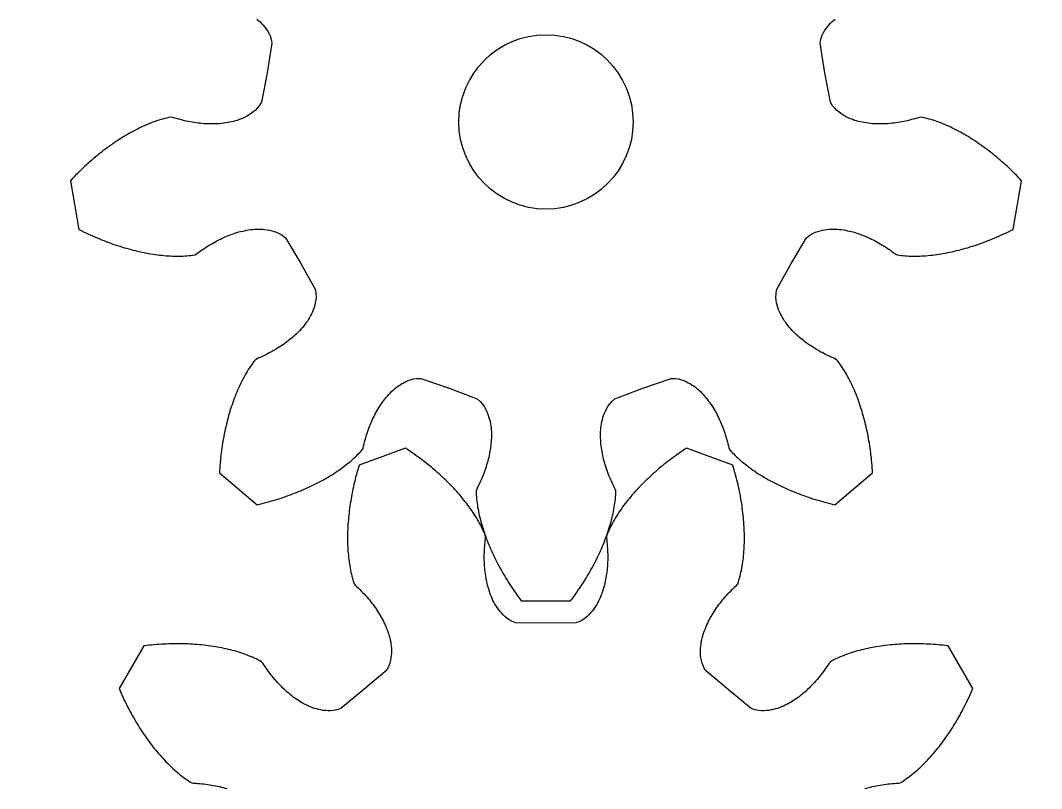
# Model space of a CAD drawing. Header units: metres. Extents: x -17.8 to 17.8, y -17.8 to 17.8.
# Drawn here: x -6.03 to 5.69, y 1.35 to 10.16 of the extents above; entities that cross this region are included whole.
import ezdxf

# ---------------------------------------------------------------- set-up
doc = ezdxf.new("R2010")
doc.units = ezdxf.units.M

msp = doc.modelspace()

# ---------------------------------------------------------------- linework, layer by layer
for points in [[(-3.317, 10.179), (-3.299, 10.163), (-3.28, 10.147), (-3.263, 10.129), (-3.245, 10.11), (-3.229, 10.089), (-3.212, 10.067), (-3.197, 10.043), (-3.181, 10.017), (-3.167, 9.987), (-3.155, 9.951), (-3.145, 9.904), (-3.201, 9.564), (-3.201, 9.564), (-3.265, 9.226), (-3.29, 9.186), (-3.314, 9.156), (-3.337, 9.132), (-3.361, 9.114), (-3.384, 9.096), (-3.407, 9.081), (-3.429, 9.067), (-3.452, 9.055), (-3.475, 9.044), (-3.497, 9.036), (-3.52, 9.026), (-3.542, 9.018), (-3.565, 9.011), (-3.587, 9.006), (-3.61, 9), (-3.632, 8.996), (-3.655, 8.992), (-3.677, 8.988), (-3.7, 8.985), (-3.722, 8.983), (-3.745, 8.98), (-3.767, 8.979), (-3.79, 8.978), (-3.812, 8.977), (-3.835, 8.977), (-3.857, 8.977), (-3.88, 8.978), (-3.902, 8.979), (-3.925, 8.98), (-3.947, 8.982), (-3.97, 8.985), (-3.992, 8.987), (-4.015, 8.99), (-4.037, 8.993), (-4.06, 8.997), (-4.082, 9.001), (-4.105, 9.005), (-4.127, 9.01), (-4.15, 9.014), (-4.172, 9.02), (-4.195, 9.026), (-4.217, 9.031), (-4.24, 9.038), (-4.262, 9.044), (-4.285, 9.051), (-4.307, 9.054), (-4.33, 9.05), (-4.352, 9.045), (-4.375, 9.039), (-4.397, 9.033), (-4.42, 9.027), (-4.442, 9.02), (-4.465, 9.012), (-4.487, 9.004), (-4.51, 8.996), (-4.532, 8.988), (-4.555, 8.979), (-4.577, 8.97), (-4.6, 8.96), (-4.622, 8.95), (-4.645, 8.94), (-4.667, 8.929), (-4.689, 8.918), (-4.712, 8.906), (-4.734, 8.895), (-4.756, 8.883), (-4.778, 8.871), (-4.8, 8.858), (-4.823, 8.845), (-4.845, 8.832), (-4.867, 8.818), (-4.889, 8.804), (-4.911, 8.79), (-4.932, 8.776), (-4.954, 8.761), (-4.976, 8.746), (-4.998, 8.731), (-5.019, 8.715), (-5.041, 8.699), (-5.063, 8.683), (-5.084, 8.667), (-5.106, 8.65), (-5.127, 8.633), (-5.148, 8.616), (-5.169, 8.598), (-5.191, 8.581), (-5.212, 8.562), (-5.233, 8.544), (-5.254, 8.526), (-5.274, 8.507), (-5.295, 8.488), (-5.316, 8.468), (-5.337, 8.448), (-5.357, 8.429), (-5.378, 8.408), (-5.398, 8.388), (-5.418, 8.367), (-5.438, 8.346), (-5.458, 8.325), (-5.36, 7.767), (-5.334, 7.754), (-5.308, 7.741), (-5.282, 7.729), (-5.256, 7.717), (-5.229, 7.705), (-5.203, 7.693), (-5.177, 7.682), (-5.151, 7.67), (-5.125, 7.66), (-5.099, 7.649), (-5.073, 7.639), (-5.047, 7.629), (-5.021, 7.619), (-4.995, 7.609), (-4.969, 7.6), (-4.943, 7.591), (-4.917, 7.583), (-4.891, 7.574), (-4.866, 7.566), (-4.84, 7.558), (-4.814, 7.551), (-4.788, 7.544), (-4.763, 7.537), (-4.737, 7.53), (-4.712, 7.524), (-4.686, 7.518), (-4.661, 7.512), (-4.635, 7.506), (-4.61, 7.501), (-4.585, 7.496), (-4.56, 7.492), (-4.534, 7.487), (-4.509, 7.483), (-4.484, 7.48), (-4.459, 7.476), (-4.435, 7.473), (-4.41, 7.471), (-4.385, 7.468), (-4.361, 7.466), (-4.336, 7.464), (-4.312, 7.463), (-4.287, 7.462), (-4.263, 7.461), (-4.239, 7.461), (-4.215, 7.461), (-4.192, 7.461), (-4.168, 7.462), (-4.144, 7.463), (-4.121, 7.465), (-4.098, 7.467), (-4.075, 7.47), (-4.052, 7.473), (-4.029, 7.476), (-4.009, 7.487), (-3.99, 7.501), (-3.971, 7.514), (-3.952, 7.528), (-3.933, 7.541), (-3.914, 7.554), (-3.895, 7.567), (-3.875, 7.579), (-3.856, 7.591), (-3.836, 7.603), (-3.816, 7.614), (-3.796, 7.625), (-3.776, 7.636), (-3.756, 7.647), (-3.736, 7.657), (-3.715, 7.667), (-3.695, 7.676), (-3.674, 7.685), (-3.653, 7.694), (-3.633, 7.702), (-3.611, 7.71), (-3.59, 7.718), (-3.569, 7.724), (-3.548, 7.732), (-3.526, 7.738), (-3.504, 7.743), (-3.482, 7.748), (-3.46, 7.753), (-3.437, 7.758), (-3.415, 7.762), (-3.392, 7.765), (-3.369, 7.767), (-3.346, 7.77), (-3.323, 7.771), (-3.299, 7.772), (-3.274, 7.77), (-3.25, 7.77), (-3.225, 7.767), (-3.2, 7.764), (-3.173, 7.759), (-3.147, 7.752), (-3.119, 7.744), (-3.091, 7.734), (-3.061, 7.72), (-3.028, 7.7), (-2.99, 7.671), (-2.815, 7.375), (-2.815, 7.375), (-2.646, 7.075), (-2.64, 7.028), (-2.639, 6.99), (-2.642, 6.956), (-2.647, 6.927), (-2.654, 6.899), (-2.662, 6.872), (-2.67, 6.847), (-2.68, 6.824), (-2.69, 6.801), (-2.702, 6.779), (-2.713, 6.757), (-2.725, 6.737), (-2.738, 6.717), (-2.752, 6.699), (-2.765, 6.68), (-2.78, 6.662), (-2.795, 6.644), (-2.81, 6.627), (-2.825, 6.61), (-2.84, 6.594), (-2.856, 6.578), (-2.872, 6.562), (-2.889, 6.547), (-2.906, 6.532), (-2.923, 6.518), (-2.94, 6.503), (-2.958, 6.489), (-2.976, 6.476), (-2.994, 6.462), (-3.013, 6.449), (-3.031, 6.436), (-3.05, 6.424), (-3.069, 6.412), (-3.089, 6.4), (-3.108, 6.388), (-3.128, 6.377), (-3.148, 6.365), (-3.168, 6.354), (-3.188, 6.344), (-3.209, 6.333), (-3.23, 6.323), (-3.251, 6.313), (-3.272, 6.304), (-3.294, 6.294), (-3.315, 6.285), (-3.334, 6.273), (-3.349, 6.255), (-3.363, 6.237), (-3.376, 6.218), (-3.39, 6.199), (-3.403, 6.179), (-3.416, 6.159), (-3.428, 6.139), (-3.441, 6.119), (-3.452, 6.098), (-3.464, 6.077), (-3.476, 6.056), (-3.487, 6.034), (-3.498, 6.013), (-3.509, 5.99), (-3.519, 5.968), (-3.529, 5.946), (-3.539, 5.923), (-3.549, 5.9), (-3.559, 5.877), (-3.568, 5.853), (-3.577, 5.829), (-3.586, 5.805), (-3.595, 5.781), (-3.603, 5.757), (-3.611, 5.733), (-3.619, 5.708), (-3.627, 5.683), (-3.634, 5.658), (-3.642, 5.632), (-3.649, 5.607), (-3.655, 5.581), (-3.662, 5.555), (-3.668, 5.529), (-3.675, 5.503), (-3.68, 5.477), (-3.686, 5.45), (-3.692, 5.423), (-3.697, 5.397), (-3.702, 5.369), (-3.707, 5.342), (-3.711, 5.315), (-3.715, 5.287), (-3.72, 5.26), (-3.723, 5.232), (-3.727, 5.204), (-3.73, 5.176), (-3.734, 5.147), (-3.736, 5.119), (-3.739, 5.09), (-3.742, 5.061), (-3.744, 5.033), (-3.746, 5.004), (-3.748, 4.974), (-3.314, 4.61), (-3.285, 4.617), (-3.257, 4.624), (-3.229, 4.631), (-3.201, 4.639), (-3.173, 4.646), (-3.146, 4.654), (-3.119, 4.662), (-3.091, 4.67), (-3.064, 4.679), (-3.038, 4.687), (-3.011, 4.696), (-2.985, 4.705), (-2.959, 4.715), (-2.933, 4.724), (-2.907, 4.734), (-2.881, 4.743), (-2.856, 4.753), (-2.831, 4.764), (-2.806, 4.774), (-2.781, 4.785), (-2.756, 4.795), (-2.732, 4.806), (-2.708, 4.818), (-2.684, 4.829), (-2.66, 4.841), (-2.637, 4.852), (-2.614, 4.864), (-2.591, 4.876), (-2.568, 4.889), (-2.546, 4.901), (-2.523, 4.914), (-2.501, 4.927), (-2.48, 4.94), (-2.458, 4.953), (-2.437, 4.966), (-2.416, 4.98), (-2.395, 4.994), (-2.375, 5.008), (-2.355, 5.022), (-2.335, 5.036), (-2.315, 5.051), (-2.296, 5.066), (-2.277, 5.081), (-2.258, 5.096), (-2.24, 5.111), (-2.222, 5.127), (-2.204, 5.143), (-2.187, 5.159), (-2.17, 5.175), (-2.154, 5.192), (-2.138, 5.209), (-2.122, 5.226), (-2.107, 5.243), (-2.098, 5.264), (-2.093, 5.287), (-2.087, 5.309), (-2.082, 5.332), (-2.075, 5.354), (-2.069, 5.376), (-2.062, 5.399), (-2.055, 5.421), (-2.048, 5.442), (-2.04, 5.464), (-2.033, 5.485), (-2.024, 5.507), (-2.016, 5.528), (-2.007, 5.549), (-1.998, 5.57), (-1.989, 5.59), (-1.98, 5.611), (-1.969, 5.631), (-1.959, 5.651), (-1.949, 5.671), (-1.937, 5.69), (-1.926, 5.71), (-1.914, 5.729), (-1.902, 5.748), (-1.889, 5.767), (-1.876, 5.785), (-1.863, 5.803), (-1.849, 5.821), (-1.835, 5.839), (-1.82, 5.856), (-1.805, 5.874), (-1.788, 5.89), (-1.773, 5.907), (-1.755, 5.923), (-1.737, 5.939), (-1.718, 5.953), (-1.699, 5.969), (-1.678, 5.983), (-1.657, 5.997), (-1.633, 6.009), (-1.609, 6.022), (-1.582, 6.033), (-1.554, 6.044), (-1.522, 6.052), (-1.484, 6.058), (-1.436, 6.059), (-1.112, 5.946), (-1.112, 5.946), (-0.79, 5.824), (-0.754, 5.792), (-0.729, 5.764), (-0.71, 5.736), (-0.695, 5.71), (-0.682, 5.684), (-0.671, 5.659), (-0.662, 5.634), (-0.654, 5.61), (-0.647, 5.586), (-0.642, 5.562), (-0.637, 5.538), (-0.633, 5.515), (-0.63, 5.491), (-0.629, 5.468), (-0.627, 5.445), (-0.627, 5.422), (-0.627, 5.399), (-0.627, 5.376), (-0.628, 5.354), (-0.629, 5.331), (-0.631, 5.309), (-0.633, 5.286), (-0.637, 5.264), (-0.64, 5.242), (-0.644, 5.219), (-0.647, 5.197), (-0.652, 5.175), (-0.657, 5.153), (-0.662, 5.131), (-0.668, 5.109), (-0.674, 5.088), (-0.681, 5.066), (-0.688, 5.044), (-0.695, 5.023), (-0.702, 5.001), (-0.71, 4.98), (-0.718, 4.958), (-0.726, 4.937), (-0.735, 4.916), (-0.744, 4.894), (-0.754, 4.873), (-0.763, 4.852), (-0.774, 4.831), (-0.784, 4.81), (-0.794, 4.789), (-0.801, 4.768), (-0.801, 4.745), (-0.8, 4.722), (-0.798, 4.698), (-0.796, 4.675), (-0.794, 4.652), (-0.791, 4.628), (-0.787, 4.605), (-0.784, 4.581), (-0.78, 4.558), (-0.775, 4.534), (-0.77, 4.511), (-0.765, 4.487), (-0.759, 4.463), (-0.753, 4.439), (-0.747, 4.415), (-0.74, 4.392), (-0.733, 4.368), (-0.726, 4.344), (-0.718, 4.32), (-0.71, 4.296), (-0.702, 4.272), (-0.694, 4.248), (-0.685, 4.224), (-0.676, 4.2), (-0.666, 4.176), (-0.656, 4.152), (-0.646, 4.128), (-0.636, 4.104), (-0.625, 4.08), (-0.614, 4.055), (-0.603, 4.031), (-0.591, 4.007), (-0.579, 3.983), (-0.567, 3.959), (-0.555, 3.935), (-0.542, 3.911), (-0.529, 3.887), (-0.516, 3.863), (-0.502, 3.839), (-0.488, 3.815), (-0.474, 3.792), (-0.46, 3.768), (-0.445, 3.744), (-0.43, 3.72), (-0.415, 3.696), (-0.399, 3.672), (-0.384, 3.649), (-0.367, 3.625), (-0.351, 3.601), (-0.335, 3.578), (-0.318, 3.554), (-0.301, 3.531), (-0.283, 3.507), (0.283, 3.507), (0.301, 3.531), (0.318, 3.554), (0.335, 3.578), (0.351, 3.601), (0.367, 3.625), (0.384, 3.649), (0.399, 3.672), (0.415, 3.696), (0.43, 3.72), (0.445, 3.744), (0.46, 3.768), (0.474, 3.792), (0.488, 3.815), (0.502, 3.839), (0.516, 3.863), (0.529, 3.887), (0.542, 3.911), (0.555, 3.935), (0.567, 3.959), (0.579, 3.983), (0.591, 4.007), (0.603, 4.031), (0.614, 4.055), (0.625, 4.08), (0.636, 4.104), (0.646, 4.128), (0.656, 4.152), (0.666, 4.176), (0.676, 4.2), (0.685, 4.224), (0.694, 4.248), (0.702, 4.272), (0.71, 4.296), (0.718, 4.32), (0.726, 4.344), (0.733, 4.368), (0.74, 4.392), (0.747, 4.415), (0.753, 4.439), (0.759, 4.463), (0.765, 4.487), (0.77, 4.511), (0.775, 4.534), (0.78, 4.558), (0.784, 4.581), (0.787, 4.605), (0.791, 4.628), (0.794, 4.652), (0.796, 4.675), (0.798, 4.698), (0.8, 4.722), (0.801, 4.745), (0.801, 4.768), (0.794, 4.789), (0.784, 4.81), (0.774, 4.831), (0.763, 4.852), (0.754, 4.873), (0.744, 4.894), (0.735, 4.916), (0.726, 4.937), (0.718, 4.958), (0.71, 4.98), (0.702, 5.001), (0.695, 5.023), (0.688, 5.044), (0.681, 5.066), (0.674, 5.088), (0.668, 5.109), (0.662, 5.131), (0.657, 5.153), (0.652, 5.175), (0.647, 5.197), (0.644, 5.219), (0.64, 5.242), (0.637, 5.264), (0.633, 5.286), (0.631, 5.309), (0.629, 5.331), (0.628, 5.354), (0.627, 5.376), (0.627, 5.399), (0.627, 5.422), (0.627, 5.445), (0.629, 5.468), (0.63, 5.491), (0.633, 5.515), (0.637, 5.538), (0.642, 5.562), (0.647, 5.586), (0.654, 5.61), (0.662, 5.634), (0.671, 5.659), (0.682, 5.684), (0.695, 5.71), (0.71, 5.736), (0.729, 5.764), (0.754, 5.792), (0.79, 5.824), (1.112, 5.946), (1.112, 5.946), (1.436, 6.059), (1.484, 6.058), (1.522, 6.052), (1.554, 6.044), (1.582, 6.033), (1.609, 6.022), (1.633, 6.009), (1.657, 5.997), (1.678, 5.983), (1.699, 5.969), (1.718, 5.953), (1.737, 5.939), (1.755, 5.923), (1.773, 5.907), (1.788, 5.89), (1.805, 5.874), (1.82, 5.856), (1.835, 5.839), (1.849, 5.821), (1.863, 5.803), (1.876, 5.785), (1.889, 5.767), (1.902, 5.748), (1.914, 5.729), (1.926, 5.71), (1.937, 5.69), (1.949, 5.671), (1.959, 5.651), (1.969, 5.631), (1.98, 5.611), (1.989, 5.59), (1.998, 5.57), (2.007, 5.549), (2.016, 5.528), (2.024, 5.507), (2.033, 5.485), (2.04, 5.464), (2.048, 5.442), (2.055, 5.421), (2.062, 5.399), (2.069, 5.376), (2.075, 5.354), (2.082, 5.332), (2.087, 5.309), (2.093, 5.287), (2.098, 5.264), (2.107, 5.243), (2.122, 5.226), (2.138, 5.209), (2.154, 5.192), (2.17, 5.175), (2.187, 5.159), (2.204, 5.143), (2.222, 5.127), (2.24, 5.111), (2.258, 5.096), (2.277, 5.081), (2.296, 5.066), (2.315, 5.051), (2.335, 5.036), (2.355, 5.022), (2.375, 5.008), (2.395, 4.994), (2.416, 4.98), (2.437, 4.966), (2.458, 4.953), (2.48, 4.94), (2.501, 4.927), (2.523, 4.914), (2.546, 4.901), (2.568, 4.889), (2.591, 4.876), (2.614, 4.864), (2.637, 4.852), (2.66, 4.841), (2.684, 4.829), (2.708, 4.818), (2.732, 4.806), (2.756, 4.795), (2.781, 4.785), (2.806, 4.774), (2.831, 4.764), (2.856, 4.753), (2.881, 4.743), (2.907, 4.734), (2.933, 4.724), (2.959, 4.715), (2.985, 4.705), (3.011, 4.696), (3.038, 4.687), (3.064, 4.679), (3.091, 4.67), (3.119, 4.662), (3.146, 4.654), (3.173, 4.646), (3.201, 4.639), (3.229, 4.631), (3.257, 4.624), (3.285, 4.617), (3.314, 4.61), (3.748, 4.974), (3.746, 5.004), (3.744, 5.033), (3.742, 5.061), (3.739, 5.09), (3.736, 5.119), (3.734, 5.147), (3.73, 5.176), (3.727, 5.204), (3.723, 5.232), (3.72, 5.26), (3.715, 5.287), (3.711, 5.315), (3.707, 5.342), (3.702, 5.369), (3.697, 5.397), (3.692, 5.423), (3.686, 5.45), (3.68, 5.477), (3.675, 5.503), (3.668, 5.529), (3.662, 5.555), (3.655, 5.581), (3.649, 5.607), (3.642, 5.632), (3.634, 5.658), (3.627, 5.683), (3.619, 5.708), (3.611, 5.733), (3.603, 5.757), (3.595, 5.781), (3.586, 5.805), (3.577, 5.829), (3.568, 5.853), (3.559, 5.877), (3.549, 5.9), (3.539, 5.923), (3.529, 5.946), (3.519, 5.968), (3.509, 5.99), (3.498, 6.013), (3.487, 6.034), (3.476, 6.056), (3.464, 6.077), (3.452, 6.098), (3.441, 6.119), (3.428, 6.139), (3.416, 6.159), (3.403, 6.179), (3.39, 6.199), (3.376, 6.218), (3.363, 6.237), (3.349, 6.255), (3.334, 6.273), (3.315, 6.285), (3.294, 6.294), (3.272, 6.304), (3.251, 6.313), (3.23, 6.323), (3.209, 6.333), (3.188, 6.344), (3.168, 6.354), (3.148, 6.365), (3.128, 6.377), (3.108, 6.388), (3.089, 6.4), (3.069, 6.412), (3.05, 6.424), (3.031, 6.436), (3.013, 6.449), (2.994, 6.462), (2.976, 6.476), (2.958, 6.489), (2.94, 6.503), (2.923, 6.518), (2.906, 6.532), (2.889, 6.547), (2.872, 6.562), (2.856, 6.578), (2.84, 6.594), (2.825, 6.61), (2.81, 6.627), (2.795, 6.644), (2.78, 6.662), (2.765, 6.68), (2.752, 6.699), (2.738, 6.717), (2.725, 6.737), (2.713, 6.757), (2.702, 6.779), (2.69, 6.801), (2.68, 6.824), (2.67, 6.847), (2.662, 6.872), (2.654, 6.899), (2.647, 6.927), (2.642, 6.956), (2.639, 6.99), (2.64, 7.028), (2.646, 7.075), (2.815, 7.375), (2.815, 7.375), (2.99, 7.671), (3.028, 7.7), (3.061, 7.72), (3.091, 7.734), (3.119, 7.744), (3.147, 7.752), (3.173, 7.759), (3.2, 7.764), (3.225, 7.767), (3.25, 7.77), (3.274, 7.77), (3.299, 7.772), (3.323, 7.771), (3.346, 7.77), (3.369, 7.767), (3.392, 7.765), (3.415, 7.762), (3.437, 7.758), (3.46, 7.753), (3.482, 7.748), (3.504, 7.743), (3.526, 7.738), (3.548, 7.732), (3.569, 7.724), (3.59, 7.718), (3.611, 7.71), (3.633, 7.702), (3.653, 7.694), (3.674, 7.685), (3.695, 7.676), (3.715, 7.667), (3.736, 7.657), (3.756, 7.647), (3.776, 7.636), (3.796, 7.625), (3.816, 7.614), (3.836, 7.603), (3.856, 7.591), (3.875, 7.579), (3.895, 7.567), (3.914, 7.554), (3.933, 7.541), (3.952, 7.528), (3.971, 7.514), (3.99, 7.501), (4.009, 7.487), (4.029, 7.476), (4.052, 7.473), (4.075, 7.47), (4.098, 7.467), (4.121, 7.465), (4.144, 7.463), (4.168, 7.462), (4.192, 7.461), (4.215, 7.461), (4.239, 7.461), (4.263, 7.461), (4.287, 7.462), (4.312, 7.463), (4.336, 7.464), (4.361, 7.466), (4.385, 7.468), (4.41, 7.471), (4.435, 7.473), (4.459, 7.476), (4.484, 7.48), (4.509, 7.483), (4.534, 7.487), (4.56, 7.492), (4.585, 7.496), (4.61, 7.501), (4.635, 7.506), (4.661, 7.512), (4.686, 7.518), (4.712, 7.524), (4.737, 7.53), (4.763, 7.537), (4.788, 7.544), (4.814, 7.551), (4.84, 7.558), (4.866, 7.566), (4.891, 7.574), (4.917, 7.583), (4.943, 7.591), (4.969, 7.6), (4.995, 7.609), (5.021, 7.619), (5.047, 7.629), (5.073, 7.639), (5.099, 7.649), (5.125, 7.66), (5.151, 7.67), (5.177, 7.682), (5.203, 7.693), (5.229, 7.705), (5.256, 7.717), (5.282, 7.729), (5.308, 7.741), (5.334, 7.754), (5.36, 7.767), (5.458, 8.325), (5.438, 8.346), (5.418, 8.367), (5.398, 8.388), (5.378, 8.408), (5.357, 8.429), (5.337, 8.448), (5.316, 8.468), (5.295, 8.488), (5.274, 8.507), (5.254, 8.526), (5.233, 8.544), (5.212, 8.562), (5.191, 8.581), (5.169, 8.598), (5.148, 8.616), (5.127, 8.633), (5.106, 8.65), (5.084, 8.667), (5.063, 8.683), (5.041, 8.699), (5.019, 8.715), (4.998, 8.731), (4.976, 8.746), (4.954, 8.761), (4.932, 8.776), (4.911, 8.79), (4.889, 8.804), (4.867, 8.818), (4.845, 8.832), (4.823, 8.845), (4.8, 8.858), (4.778, 8.871), (4.756, 8.883), (4.734, 8.895), (4.712, 8.906), (4.689, 8.918), (4.667, 8.929), (4.645, 8.94), (4.622, 8.95), (4.6, 8.96), (4.577, 8.97), (4.555, 8.979), (4.532, 8.988), (4.51, 8.996), (4.487, 9.004), (4.465, 9.012), (4.442, 9.02), (4.42, 9.027), (4.397, 9.033), (4.375, 9.039), (4.352, 9.045), (4.33, 9.05), (4.307, 9.054), (4.285, 9.051), (4.262, 9.044), (4.24, 9.038), (4.217, 9.031), (4.195, 9.026), (4.172, 9.02), (4.15, 9.014), (4.127, 9.01), (4.105, 9.005), (4.082, 9.001), (4.06, 8.997), (4.037, 8.993), (4.015, 8.99), (3.992, 8.987), (3.97, 8.985), (3.947, 8.982), (3.925, 8.98), (3.902, 8.979), (3.88, 8.978), (3.857, 8.977), (3.835, 8.977), (3.812, 8.977), (3.79, 8.978), (3.767, 8.979), (3.745, 8.98), (3.722, 8.983), (3.7, 8.985), (3.677, 8.988), (3.655, 8.992), (3.632, 8.996), (3.61, 9), (3.587, 9.006), (3.565, 9.011), (3.542, 9.018), (3.52, 9.026), (3.497, 9.036), (3.475, 9.044), (3.452, 9.055), (3.429, 9.067), (3.407, 9.081), (3.384, 9.096), (3.361, 9.114), (3.337, 9.132), (3.314, 9.156), (3.29, 9.186), (3.265, 9.226), (3.201, 9.564), (3.201, 9.564), (3.145, 9.904), (3.155, 9.951), (3.167, 9.987), (3.181, 10.017), (3.197, 10.043), (3.212, 10.067), (3.229, 10.089), (3.245, 10.11), (3.263, 10.129), (3.28, 10.147), (3.299, 10.163), (3.317, 10.179)], [(3.66, 1.354), (3.681, 1.361), (3.703, 1.367), (3.725, 1.372), (3.747, 1.378), (3.769, 1.382), (3.792, 1.387), (3.814, 1.391), (3.837, 1.395), (3.859, 1.399), (3.882, 1.403), (3.905, 1.406), (3.928, 1.408), (3.951, 1.411), (3.974, 1.413), (3.997, 1.414), (4.02, 1.416), (4.044, 1.418), (4.066, 1.422), (4.086, 1.434), (4.105, 1.447), (4.124, 1.46), (4.143, 1.473), (4.162, 1.487), (4.181, 1.501), (4.2, 1.516), (4.218, 1.531), (4.237, 1.546), (4.255, 1.562), (4.273, 1.578), (4.291, 1.594), (4.309, 1.611), (4.326, 1.628), (4.344, 1.645), (4.361, 1.663), (4.378, 1.681), (4.395, 1.699), (4.412, 1.718), (4.429, 1.737), (4.446, 1.756), (4.462, 1.775), (4.479, 1.795), (4.495, 1.815), (4.511, 1.835), (4.527, 1.856), (4.543, 1.877), (4.558, 1.898), (4.574, 1.919), (4.589, 1.941), (4.604, 1.962), (4.619, 1.984), (4.634, 2.007), (4.649, 2.029), (4.664, 2.052), (4.678, 2.075), (4.692, 2.098), (4.706, 2.122), (4.72, 2.145), (4.734, 2.169), (4.748, 2.194), (4.761, 2.218), (4.775, 2.243), (4.788, 2.268), (4.801, 2.293), (4.813, 2.318), (4.826, 2.343), (4.839, 2.369), (4.851, 2.395), (4.863, 2.421), (4.875, 2.448), (4.887, 2.474), (4.898, 2.501), (4.615, 2.992), (4.586, 2.995), (4.557, 2.998), (4.528, 3.001), (4.5, 3.003), (4.471, 3.006), (4.443, 3.008), (4.414, 3.01), (4.386, 3.011), (4.358, 3.012), (4.329, 3.013), (4.301, 3.014), (4.274, 3.015), (4.246, 3.015), (4.218, 3.015), (4.191, 3.015), (4.163, 3.014), (4.136, 3.014), (4.109, 3.013), (4.082, 3.011), (4.055, 3.01), (4.028, 3.008), (4.002, 3.006), (3.975, 3.004), (3.949, 3.002), (3.923, 2.999), (3.897, 2.996), (3.871, 2.992), (3.845, 2.989), (3.819, 2.985), (3.794, 2.981), (3.769, 2.977), (3.744, 2.972), (3.719, 2.967), (3.694, 2.962), (3.669, 2.957), (3.645, 2.951), (3.621, 2.945), (3.597, 2.939), (3.573, 2.933), (3.549, 2.926), (3.526, 2.919), (3.503, 2.912), (3.48, 2.904), (3.457, 2.896), (3.435, 2.888), (3.412, 2.879), (3.391, 2.871), (3.369, 2.861), (3.347, 2.852), (3.326, 2.842), (3.305, 2.832), (3.285, 2.821), (3.265, 2.81), (3.25, 2.793), (3.237, 2.774), (3.224, 2.754), (3.211, 2.735), (3.197, 2.716), (3.183, 2.697), (3.17, 2.679), (3.156, 2.66), (3.141, 2.643), (3.127, 2.625), (3.112, 2.607), (3.097, 2.59), (3.082, 2.573), (3.067, 2.557), (3.051, 2.54), (3.035, 2.524), (3.019, 2.508), (3.003, 2.493), (2.986, 2.477), (2.97, 2.462), (2.952, 2.448), (2.935, 2.433), (2.917, 2.419), (2.9, 2.405), (2.881, 2.392), (2.863, 2.379), (2.844, 2.367), (2.825, 2.355), (2.805, 2.343), (2.785, 2.332), (2.765, 2.32), (2.744, 2.311), (2.724, 2.3), (2.702, 2.291), (2.68, 2.282), (2.656, 2.275), (2.633, 2.268), (2.609, 2.261), (2.584, 2.256), (2.557, 2.252), (2.53, 2.249), (2.501, 2.247), (2.472, 2.247), (2.438, 2.25), (2.401, 2.257), (2.355, 2.272), (2.089, 2.49), (2.089, 2.49), (1.828, 2.714), (1.806, 2.756), (1.792, 2.792), (1.783, 2.824), (1.779, 2.854), (1.775, 2.882), (1.774, 2.91), (1.773, 2.936), (1.774, 2.962), (1.776, 2.987), (1.78, 3.011), (1.782, 3.035), (1.787, 3.059), (1.792, 3.082), (1.799, 3.104), (1.805, 3.126), (1.813, 3.148), (1.82, 3.169), (1.829, 3.191), (1.837, 3.212), (1.846, 3.232), (1.856, 3.253), (1.865, 3.273), (1.876, 3.293), (1.886, 3.313), (1.898, 3.332), (1.909, 3.352), (1.921, 3.371), (1.933, 3.39), (1.945, 3.409), (1.958, 3.427), (1.972, 3.446), (1.985, 3.464), (1.999, 3.482), (2.013, 3.5), (2.027, 3.518), (2.042, 3.535), (2.057, 3.552), (2.072, 3.57), (2.088, 3.587), (2.104, 3.603), (2.12, 3.62), (2.136, 3.637), (2.153, 3.653), (2.169, 3.669), (2.186, 3.685), (2.2, 3.703), (2.208, 3.725), (2.215, 3.747), (2.221, 3.769), (2.227, 3.792), (2.233, 3.814), (2.238, 3.837), (2.243, 3.861), (2.248, 3.884), (2.252, 3.908), (2.256, 3.931), (2.259, 3.955), (2.262, 3.979), (2.265, 4.004), (2.268, 4.028), (2.27, 4.053), (2.272, 4.077), (2.273, 4.102), (2.275, 4.127), (2.276, 4.152), (2.277, 4.177), (2.277, 4.203), (2.277, 4.228), (2.277, 4.254), (2.277, 4.28), (2.276, 4.306), (2.275, 4.331), (2.274, 4.358), (2.272, 4.384), (2.27, 4.41), (2.268, 4.436), (2.266, 4.463), (2.263, 4.489), (2.26, 4.516), (2.257, 4.543), (2.253, 4.57), (2.25, 4.596), (2.246, 4.623), (2.241, 4.651), (2.237, 4.678), (2.232, 4.705), (2.227, 4.732), (2.222, 4.76), (2.216, 4.787), (2.21, 4.815), (2.204, 4.842), (2.197, 4.87), (2.191, 4.897), (2.184, 4.925), (2.176, 4.953), (2.169, 4.981), (2.161, 5.009), (2.153, 5.037), (2.145, 5.065), (1.613, 5.258), (1.613, 5.258), (1.588, 5.242), (1.564, 5.226), (1.54, 5.21), (1.516, 5.193), (1.493, 5.176), (1.47, 5.16), (1.447, 5.143), (1.424, 5.126), (1.402, 5.109), (1.38, 5.091), (1.358, 5.074), (1.336, 5.057), (1.314, 5.039), (1.293, 5.021), (1.272, 5.003), (1.252, 4.985), (1.231, 4.967), (1.211, 4.949), (1.191, 4.931), (1.171, 4.912), (1.152, 4.894), (1.133, 4.875), (1.114, 4.856), (1.096, 4.837), (1.077, 4.819), (1.059, 4.799), (1.042, 4.78), (1.024, 4.761), (1.007, 4.742), (0.99, 4.722), (0.974, 4.703), (0.957, 4.683), (0.941, 4.663), (0.926, 4.644), (0.91, 4.624), (0.895, 4.604), (0.88, 4.584), (0.866, 4.564), (0.852, 4.543), (0.838, 4.523), (0.825, 4.503), (0.812, 4.482), (0.799, 4.462), (0.787, 4.441), (0.775, 4.42), (0.763, 4.399), (0.752, 4.378), (0.741, 4.357), (0.731, 4.336), (0.721, 4.315), (0.712, 4.294), (0.703, 4.273), (0.695, 4.251), (0.694, 4.228), (0.697, 4.205), (0.699, 4.182), (0.701, 4.159), (0.703, 4.136), (0.705, 4.113), (0.706, 4.089), (0.707, 4.066), (0.708, 4.044), (0.708, 4.021), (0.708, 3.998), (0.708, 3.975), (0.707, 3.952), (0.706, 3.93), (0.705, 3.907), (0.703, 3.884), (0.701, 3.862), (0.698, 3.84), (0.695, 3.817), (0.692, 3.795), (0.688, 3.773), (0.685, 3.751), (0.68, 3.729), (0.675, 3.706), (0.67, 3.685), (0.663, 3.663), (0.657, 3.641), (0.65, 3.62), (0.643, 3.598), (0.635, 3.577), (0.627, 3.555), (0.617, 3.534), (0.608, 3.513), (0.597, 3.492), (0.586, 3.471), (0.572, 3.45), (0.56, 3.43), (0.545, 3.409), (0.529, 3.389), (0.512, 3.369), (0.493, 3.349), (0.472, 3.329), (0.449, 3.31), (0.422, 3.291), (0.388, 3.272), (0.344, 3.254), (0, 3.25), (0, 3.25), (-0.344, 3.254), (-0.388, 3.272), (-0.422, 3.291), (-0.449, 3.31), (-0.472, 3.329), (-0.493, 3.349), (-0.512, 3.369), (-0.529, 3.389), (-0.545, 3.409), (-0.56, 3.43), (-0.572, 3.45), (-0.586, 3.471), (-0.597, 3.492), (-0.608, 3.513), (-0.617, 3.534), (-0.627, 3.555), (-0.635, 3.577), (-0.643, 3.598), (-0.65, 3.62), (-0.657, 3.641), (-0.663, 3.663), (-0.67, 3.685), (-0.675, 3.706), (-0.68, 3.729), (-0.685, 3.751), (-0.688, 3.773), (-0.692, 3.795), (-0.695, 3.817), (-0.698, 3.84), (-0.701, 3.862), (-0.703, 3.884), (-0.705, 3.907), (-0.706, 3.93), (-0.707, 3.952), (-0.708, 3.975), (-0.708, 3.998), (-0.708, 4.021), (-0.708, 4.044), (-0.707, 4.066), (-0.706, 4.089), (-0.705, 4.113), (-0.703, 4.136), (-0.701, 4.159), (-0.699, 4.182), (-0.697, 4.205), (-0.694, 4.228), (-0.695, 4.251), (-0.703, 4.273), (-0.712, 4.294), (-0.721, 4.315), (-0.731, 4.336), (-0.741, 4.357), (-0.752, 4.378), (-0.763, 4.399), (-0.775, 4.42), (-0.787, 4.441), (-0.799, 4.462), (-0.812, 4.482), (-0.825, 4.503), (-0.838, 4.523), (-0.852, 4.543), (-0.866, 4.564), (-0.88, 4.584), (-0.895, 4.604), (-0.91, 4.624), (-0.926, 4.644), (-0.941, 4.663), (-0.957, 4.683), (-0.974, 4.703), (-0.99, 4.722), (-1.007, 4.742), (-1.024, 4.761), (-1.042, 4.78), (-1.059, 4.799), (-1.077, 4.819), (-1.096, 4.837), (-1.114, 4.856), (-1.133, 4.875), (-1.152, 4.894), (-1.171, 4.912), (-1.191, 4.931), (-1.211, 4.949), (-1.231, 4.967), (-1.252, 4.985), (-1.272, 5.003), (-1.293, 5.021), (-1.314, 5.039), (-1.336, 5.057), (-1.358, 5.074), (-1.38, 5.091), (-1.402, 5.109), (-1.424, 5.126), (-1.447, 5.143), (-1.47, 5.16), (-1.493, 5.176), (-1.516, 5.193), (-1.54, 5.21), (-1.564, 5.226), (-1.588, 5.242), (-1.613, 5.258), (-2.145, 5.065), (-2.153, 5.037), (-2.161, 5.009), (-2.169, 4.981), (-2.176, 4.953), (-2.184, 4.925), (-2.191, 4.897), (-2.197, 4.87), (-2.204, 4.842), (-2.21, 4.815), (-2.216, 4.787), (-2.222, 4.76), (-2.227, 4.732), (-2.232, 4.705), (-2.237, 4.678), (-2.241, 4.651), (-2.246, 4.623), (-2.25, 4.596), (-2.253, 4.57), (-2.257, 4.543), (-2.26, 4.516), (-2.263, 4.489), (-2.266, 4.463), (-2.268, 4.436), (-2.27, 4.41), (-2.272, 4.384), (-2.274, 4.358), (-2.275, 4.331), (-2.276, 4.306), (-2.277, 4.28), (-2.277, 4.254), (-2.277, 4.228), (-2.277, 4.203), (-2.277, 4.177), (-2.276, 4.152), (-2.275, 4.127), (-2.273, 4.102), (-2.272, 4.077), (-2.27, 4.053), (-2.268, 4.028), (-2.265, 4.004), (-2.262, 3.979), (-2.259, 3.955), (-2.256, 3.931), (-2.252, 3.908), (-2.248, 3.884), (-2.243, 3.861), (-2.238, 3.837), (-2.233, 3.814), (-2.227, 3.792), (-2.221, 3.769), (-2.215, 3.747), (-2.208, 3.725), (-2.2, 3.703), (-2.186, 3.685), (-2.169, 3.669), (-2.153, 3.653), (-2.136, 3.637), (-2.12, 3.62), (-2.104, 3.603), (-2.088, 3.587), (-2.072, 3.57), (-2.057, 3.552), (-2.042, 3.535), (-2.027, 3.518), (-2.013, 3.5), (-1.999, 3.482), (-1.985, 3.464), (-1.972, 3.446), (-1.958, 3.427), (-1.945, 3.409), (-1.933, 3.39), (-1.921, 3.371), (-1.909, 3.352), (-1.898, 3.332), (-1.886, 3.313), (-1.876, 3.293), (-1.865, 3.273), (-1.856, 3.253), (-1.846, 3.232), (-1.837, 3.212), (-1.829, 3.191), (-1.82, 3.169), (-1.813, 3.148), (-1.805, 3.126), (-1.799, 3.104), (-1.792, 3.082), (-1.787, 3.059), (-1.782, 3.035), (-1.78, 3.011), (-1.776, 2.987), (-1.774, 2.962), (-1.773, 2.936), (-1.774, 2.91), (-1.775, 2.882), (-1.779, 2.854), (-1.783, 2.824), (-1.792, 2.792), (-1.806, 2.756), (-1.828, 2.714), (-2.089, 2.49), (-2.089, 2.49), (-2.355, 2.272), (-2.401, 2.257), (-2.438, 2.25), (-2.472, 2.247), (-2.501, 2.247), (-2.53, 2.249), (-2.557, 2.252), (-2.584, 2.256), (-2.609, 2.261), (-2.633, 2.268), (-2.656, 2.275), (-2.68, 2.282), (-2.702, 2.291), (-2.724, 2.3), (-2.744, 2.311), (-2.765, 2.32), (-2.785, 2.332), (-2.805, 2.343), (-2.825, 2.355), (-2.844, 2.367), (-2.863, 2.379), (-2.881, 2.392), (-2.9, 2.405), (-2.917, 2.419), (-2.935, 2.433), (-2.952, 2.448), (-2.97, 2.462), (-2.986, 2.477), (-3.003, 2.493), (-3.019, 2.508), (-3.035, 2.524), (-3.051, 2.54), (-3.067, 2.557), (-3.082, 2.573), (-3.097, 2.59), (-3.112, 2.607), (-3.127, 2.625), (-3.141, 2.643), (-3.156, 2.66), (-3.17, 2.679), (-3.183, 2.697), (-3.197, 2.716), (-3.211, 2.735), (-3.224, 2.754), (-3.237, 2.774), (-3.25, 2.793), (-3.265, 2.81), (-3.285, 2.821), (-3.305, 2.832), (-3.326, 2.842), (-3.347, 2.852), (-3.369, 2.861), (-3.391, 2.871), (-3.412, 2.879), (-3.435, 2.888), (-3.457, 2.896), (-3.48, 2.904), (-3.503, 2.912), (-3.526, 2.919), (-3.549, 2.926), (-3.573, 2.933), (-3.597, 2.939), (-3.621, 2.945), (-3.645, 2.951), (-3.669, 2.957), (-3.694, 2.962), (-3.719, 2.967), (-3.744, 2.972), (-3.769, 2.977), (-3.794, 2.981), (-3.819, 2.985), (-3.845, 2.989), (-3.871, 2.992), (-3.897, 2.996), (-3.923, 2.999), (-3.949, 3.002), (-3.975, 3.004), (-4.002, 3.006), (-4.028, 3.008), (-4.055, 3.01), (-4.082, 3.011), (-4.109, 3.013), (-4.136, 3.014), (-4.163, 3.014), (-4.191, 3.015), (-4.218, 3.015), (-4.246, 3.015), (-4.274, 3.015), (-4.301, 3.014), (-4.329, 3.013), (-4.358, 3.012), (-4.386, 3.011), (-4.414, 3.01), (-4.443, 3.008), (-4.471, 3.006), (-4.5, 3.003), (-4.528, 3.001), (-4.557, 2.998), (-4.586, 2.995), (-4.615, 2.992), (-4.898, 2.501), (-4.887, 2.474), (-4.875, 2.448), (-4.863, 2.421), (-4.851, 2.395), (-4.839, 2.369), (-4.826, 2.343), (-4.813, 2.318), (-4.801, 2.293), (-4.788, 2.268), (-4.775, 2.243), (-4.761, 2.218), (-4.748, 2.194), (-4.734, 2.169), (-4.72, 2.145), (-4.706, 2.122), (-4.692, 2.098), (-4.678, 2.075), (-4.664, 2.052), (-4.649, 2.029), (-4.634, 2.007), (-4.619, 1.984), (-4.604, 1.962), (-4.589, 1.941), (-4.574, 1.919), (-4.558, 1.898), (-4.543, 1.877), (-4.527, 1.856), (-4.511, 1.835), (-4.495, 1.815), (-4.479, 1.795), (-4.462, 1.775), (-4.446, 1.756), (-4.429, 1.737), (-4.412, 1.718), (-4.395, 1.699), (-4.378, 1.681), (-4.361, 1.663), (-4.344, 1.645), (-4.326, 1.628), (-4.309, 1.611), (-4.291, 1.594), (-4.273, 1.578), (-4.255, 1.562), (-4.237, 1.546), (-4.218, 1.531), (-4.2, 1.516), (-4.181, 1.501), (-4.162, 1.487), (-4.143, 1.473), (-4.124, 1.46), (-4.105, 1.447), (-4.086, 1.434), (-4.066, 1.422), (-4.044, 1.418), (-4.02, 1.416), (-3.997, 1.414), (-3.974, 1.413), (-3.951, 1.411), (-3.928, 1.408), (-3.905, 1.406), (-3.882, 1.403), (-3.859, 1.399), (-3.837, 1.395), (-3.814, 1.391), (-3.792, 1.387), (-3.769, 1.382), (-3.747, 1.378), (-3.725, 1.372), (-3.703, 1.367), (-3.681, 1.361), (-3.66, 1.354)]]:
    msp.add_lwpolyline(points)
for centre, radius in [((0, 0), 17.75), ((0, 9), 1)]:
    msp.add_circle(centre, radius)

doc.saveas('drawing.dxf')
